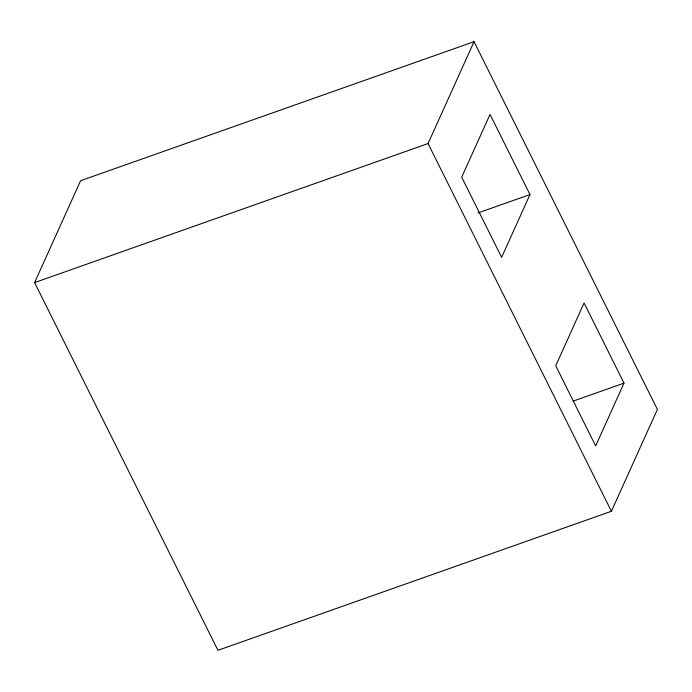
<?xml version="1.0" encoding="UTF-8"?>
<svg xmlns="http://www.w3.org/2000/svg" width="692" height="692" viewBox="0 0 692 692"><rect width="100%" height="100%" fill="white"/><g stroke="black" fill="none" stroke-linecap="round" stroke-linejoin="round"><path stroke-width="1.04" d="M34.6 282.596L80.592 180.724L474.046 41.684L657.4 409.404L611.408 511.276L217.954 650.316L34.6 282.596L428.054 143.555L474.046 41.684M529.977 194.556L501.631 257.346L461.694 177.195L490.04 114.396L529.977 194.556L478.025 212.937M624.002 383.126L595.656 445.916L555.728 365.765L584.074 302.975L624.002 383.126L573.071 401.144M428.054 143.555L611.408 511.276"/></g></svg>
